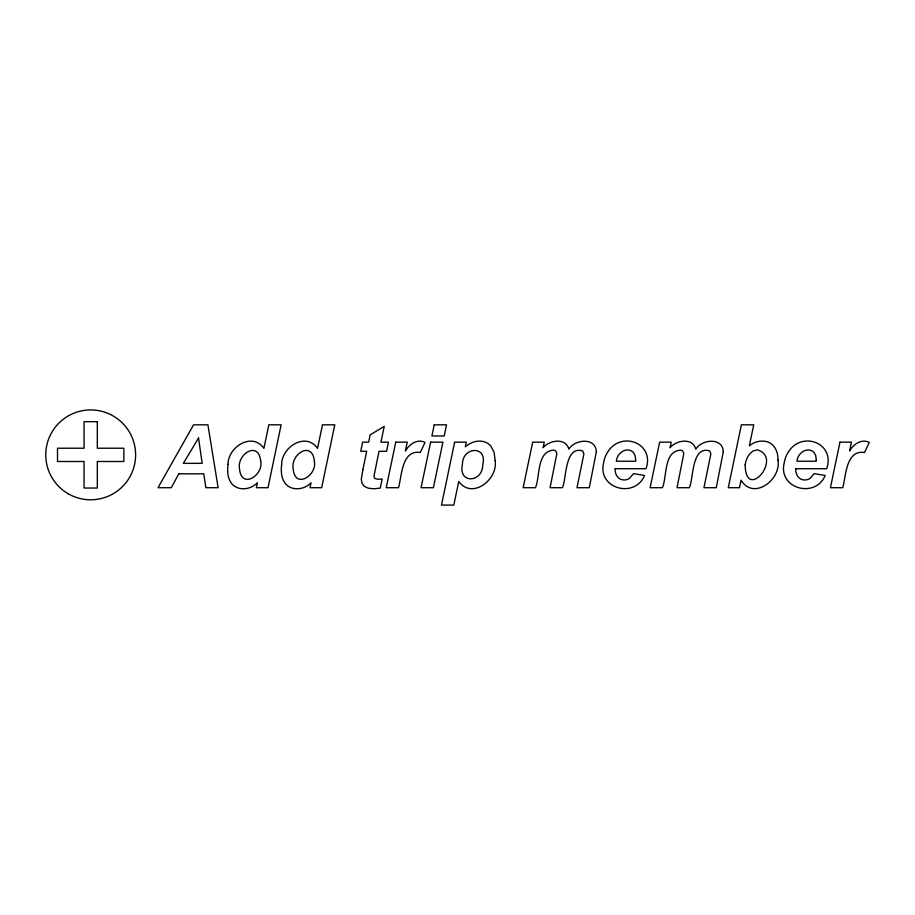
<?xml version="1.0" encoding="UTF-8"?>
<svg xmlns="http://www.w3.org/2000/svg" width="915" height="915" viewBox="0 0 915 915"><rect width="100%" height="100%" fill="white"/><g stroke="black" fill="none" stroke-linecap="round" stroke-linejoin="round"><path stroke-width="1.37" d="M635.673 459.993L635.628 461.24L616.367 461.24C616.779 453.245 626.786 446.005 633.397 452.41L635.101 455.567L635.673 459.993M816.283 459.993L816.237 461.24L796.976 461.24C797.4 453.245 807.396 446.005 814.007 452.41L815.711 455.567L816.283 459.993M615.12 468.743C614.811 472.952 616.63 477.356 620.553 479.288A9.642 9.642 0 0 0 629.463 478.396L633.569 473.638L644.595 475.48C634.69 498.95 597.369 488.656 603.568 463.047A27.496 27.496 0 0 1 608.429 450.946C622.429 430.656 655.014 443.821 646.001 468.743L615.12 468.743M795.741 468.743C795.432 472.952 797.251 477.356 801.163 479.288A9.642 9.642 0 0 0 810.072 478.396L814.178 473.638L825.204 475.48C815.299 498.95 777.979 488.656 784.178 463.047A27.496 27.496 0 0 1 789.05 450.946C803.038 430.656 835.624 443.821 826.622 468.743L795.741 468.743M745.153 464.786C745.599 502.495 783.423 457.546 757.437 449.871L753.125 450.946C748.447 454.057 745.931 459.353 745.153 464.786M227.995 464.351C227.229 471.019 227.412 478.591 231.998 483.955A14.297 14.297 0 0 0 240.107 488.473C246.41 489.639 252.94 487.363 257.378 482.777L256.349 487.706L268.015 487.706L281.134 424.823L268.827 424.823L263.897 448.373C252.231 431.617 227.995 446.932 227.995 464.351M281.648 464.351C280.894 471.019 281.077 478.591 285.663 483.955A14.297 14.297 0 0 0 293.761 488.473C300.063 489.639 306.594 487.363 311.031 482.777L310.002 487.706L321.668 487.706L334.787 424.823L322.48 424.823L317.551 448.373C305.885 431.617 281.66 446.932 281.648 464.351M495.164 460.725C498.172 479.517 472.049 499.91 458.747 481.439L453.817 505.08L441.499 505.08L454.629 442.151L466.295 442.151L465.312 446.829C470.036 442.688 476.383 440.172 482.697 441.396A14.091 14.091 0 0 1 490.806 446.017L494.066 452.159L495.164 460.725M777.933 459.959C781.582 479.494 753.628 500.871 741.047 480.203L739.469 487.706L728.271 487.706L741.39 424.823L753.743 424.823L749.328 445.845A19.455 19.455 0 0 1 765.489 441.385C774.113 442.769 778.39 451.941 777.933 459.959M260.718 461.194C263.646 475.411 241.388 489.502 239.57 469.178C236.379 454.16 258.682 440.035 260.718 461.194M314.371 461.194C317.311 475.411 295.042 489.502 293.235 469.178C290.044 454.16 312.335 440.035 314.371 461.194M462.441 464.328C457.923 484.126 482.56 482.926 482.72 464.992C487.924 445.056 462.327 446.474 462.441 464.328M596.34 451.724L589.306 487.706L576.999 487.706L583.896 453.954L582.764 450.969C564.498 445.193 566.671 479.14 562.37 487.706L550.064 487.706L556.789 453.989A3.912 3.912 0 0 0 554.113 450.169C536.51 450.58 540.262 476.566 535.481 487.706L523.163 487.706L532.69 442.151L544.265 442.151L543.11 447.687C549.343 440.104 565.825 437.381 568.844 449.151C574.837 439.291 595.745 437.073 596.34 451.724M723.296 451.724L716.262 487.706L703.955 487.706L710.852 453.954L709.72 450.969C691.454 445.193 693.627 479.14 689.327 487.706L677.02 487.706L683.745 453.989A3.912 3.912 0 0 0 681.069 450.169C663.467 450.58 667.218 476.566 662.437 487.706L650.119 487.706L659.646 442.151L671.221 442.151L670.066 447.687C676.299 440.104 692.769 437.381 695.8 449.151C701.794 439.291 722.701 437.073 723.296 451.724M362.889 469.601L361.299 479.3L362.031 483.269L364.262 486.265L368.104 488.153L373.732 488.782L380.251 488.13L382.184 479.003L378.112 479.3L374.853 478.499L373.949 476.292L379.016 451.289L386.565 451.289L388.452 442.151L380.937 442.151L384.243 426.367L370.129 434.865L368.631 442.151L362.626 442.151L360.739 451.289L366.698 451.289L362.889 469.601M395.738 442.151L386.222 487.706L398.528 487.706C401.811 475.949 401.788 449.528 420.317 452.49L425.029 442.414C417.343 438.457 409.177 444.335 405.391 450.992L407.232 442.151L395.738 442.151M430.61 442.151L421.083 487.706L433.401 487.706L442.917 442.151L430.61 442.151M434.213 424.823L431.891 435.975L444.21 435.975L446.52 424.823L434.213 424.823M839.959 442.151L830.431 487.706L842.749 487.706C846.032 475.949 846.009 449.528 864.538 452.49L869.25 442.414C861.553 438.457 853.386 444.335 849.612 450.992L851.453 442.151L839.959 442.151M178.837 473.81L171.288 487.706L157.998 487.706L193.557 424.823L207.922 424.823L218.125 487.706L205.864 487.706L203.759 473.81L178.837 473.81M198.532 438.033L183.343 463.345L202.169 463.345L198.532 438.033M97.322 421.678L84.054 421.678L84.054 448.224L57.508 448.224L57.508 461.492L84.054 461.492L84.054 488.038L97.322 488.038L97.322 461.492L123.868 461.492L123.868 448.224L97.322 448.224L97.322 421.678M68.213 493.768A44.938 44.938 0 0 0 135.614 454.858A44.938 44.938 0 0 0 68.213 415.948A44.938 44.938 0 0 0 68.213 493.768"/></g></svg>
